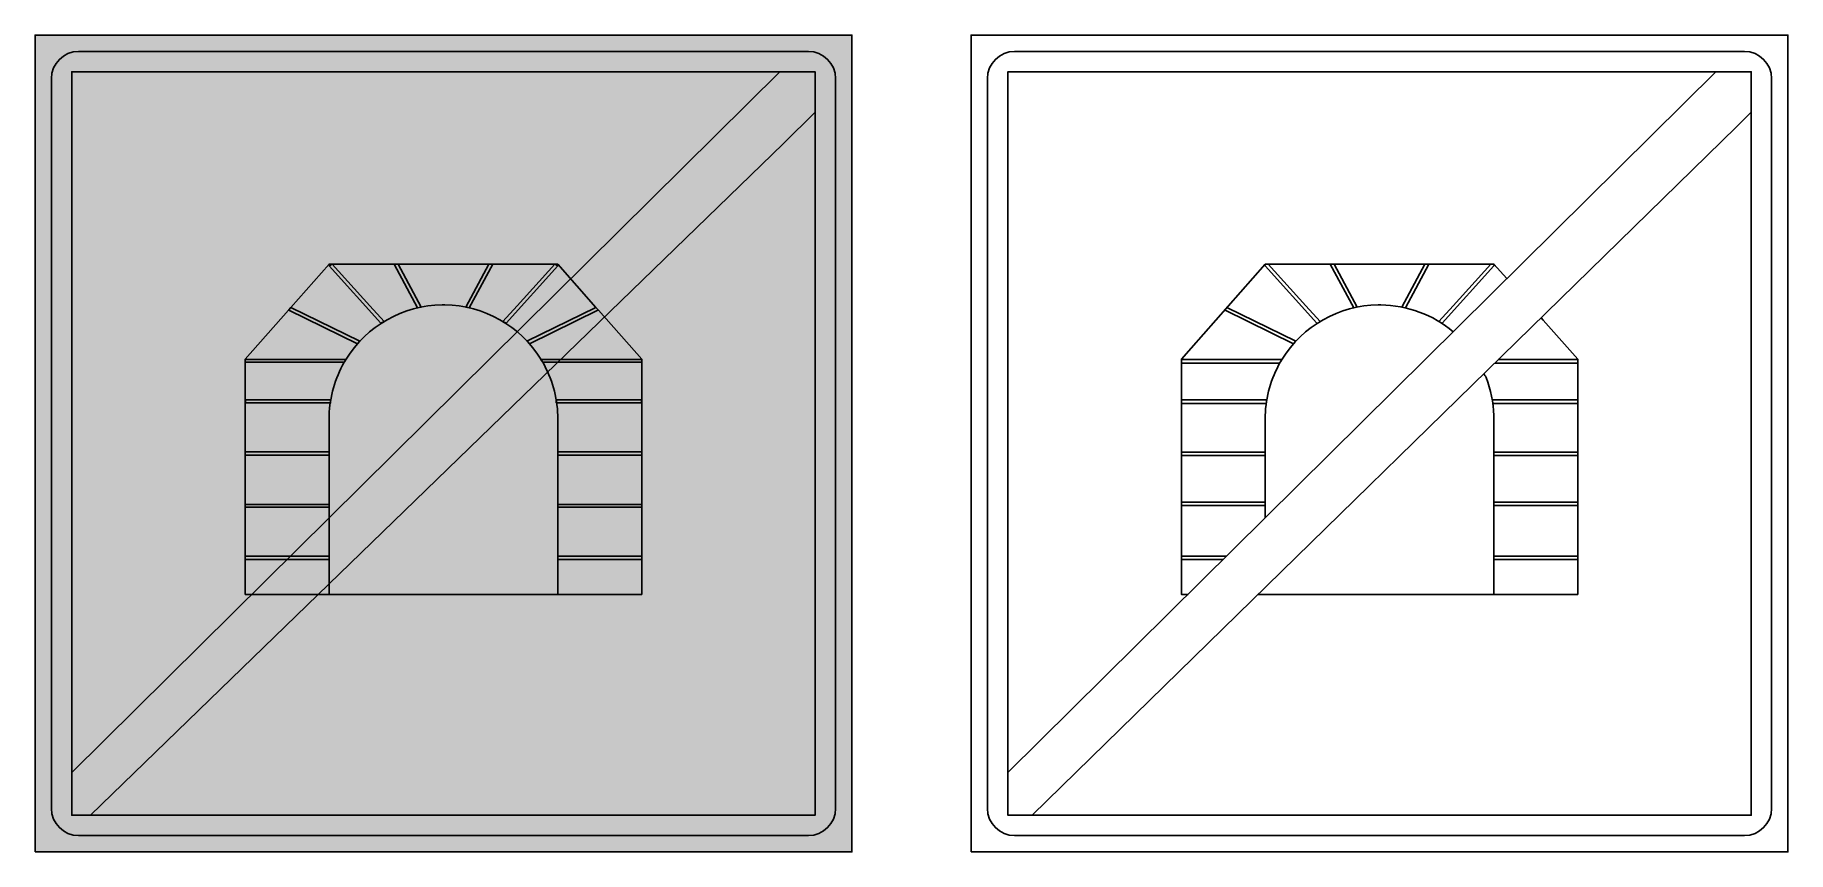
# Model space of a CAD drawing. Extents: x 300 to 1373, y 200 to 700.
import ezdxf

# ---------------------------------------------------------------- set-up
doc = ezdxf.new("R2010")
doc.units = 0
doc.header["$MEASUREMENT"] = 0

msp = doc.modelspace()

# ---------------------------------------------------------------- hatches: boundary and pattern name
h = msp.add_hatch(color=5)
h.paths.add_polyline_path([(300.0001220699999, 200), (300.0001220699999, 699.9989999999999), (799.999, 699.9989999999999), (799.999, 200)])
edge = h.paths.add_edge_path(flags=16)
edge.add_line((326.6349, 690.0160000000001), (773.364, 690.0160000000001))
edge.add_arc((773.3487185070594, 673.3487175592792), 16.66728944618139, 0.055972825388096226, 89.94746805257961, ccw=False)
edge.add_line((790.0159999999998, 673.365), (790.0159999999998, 226.635))
edge.add_arc((773.3487185070595, 226.6512824407209), 16.66728944618132, 270.05253194742, 359.9440271746116, ccw=False)
edge.add_line((773.364, 209.984), (326.6338999999999, 209.984))
edge.add_arc((326.6497754352501, 226.6502558019089), 16.66626336297686, 180.0558846916896, 269.94542294481283, ccw=False)
edge.add_line((309.9835199999999, 226.634), (309.9835199999999, 673.365))
edge.add_arc((326.6502350865163, 673.3492845591786), 16.66672249574561, 90.05271797499802, 179.9459744670308, ccw=False)
h.paths.add_polyline_path([(322.5000999999999, 222.499), (322.5000999999999, 677.4989999999999), (777.5, 677.4989999999999), (777.5, 222.499)], flags=0)
h.paths.add_polyline_path([(549.26, 357.63), (428.6799999999999, 357.63), (428.6799999999999, 501.531), (455.11, 531.531), (455.1909999999999, 531.63), (455.2599999999999, 531.73), (456.6399999999999, 533.23), (480.0099999999999, 559.831), (550.75, 559.831), (619.99, 559.831), (643.3599999999999, 533.23), (644.75, 531.73), (644.8199999999999, 531.63), (644.8899999999999, 531.531), (671.3199999999999, 501.531), (671.3199999999999, 357.63)], flags=0)
h = msp.add_hatch(color=7)
edge = h.paths.add_edge_path()
edge.add_line((326.6349, 690.0160000000001), (773.364, 690.0160000000001))
edge.add_arc((773.3487185070594, 673.3487175592792), 16.66728944618139, 0.055972825388096226, 89.94746805257961, ccw=False)
edge.add_line((790.0159999999998, 673.365), (790.0159999999998, 226.635))
edge.add_arc((773.3487185070595, 226.6512824407209), 16.66728944618132, 270.05253194742, 359.9440271746116, ccw=False)
edge.add_line((773.364, 209.984), (326.6338999999999, 209.984))
edge.add_arc((326.6497754352501, 226.6502558019089), 16.66626336297686, 180.0558846916896, 269.94542294481283, ccw=False)
edge.add_line((309.9835199999999, 226.634), (309.9835199999999, 673.365))
edge.add_arc((326.6502350865163, 673.3492845591786), 16.66672249574561, 90.05271797499802, 179.9459744670308, ccw=False)
h.paths.add_polyline_path([(322.5000999999999, 222.499), (322.5000999999999, 677.4989999999999), (777.5, 677.4989999999999), (777.5, 222.499)], flags=16)
h.paths.add_polyline_path([(549.26, 357.63), (428.6799999999999, 357.63), (428.6799999999999, 501.531), (455.11, 531.531), (455.1909999999999, 531.63), (455.2599999999999, 531.73), (456.6399999999999, 533.23), (480.0099999999999, 559.831), (550.75, 559.831), (619.99, 559.831), (643.3599999999999, 533.23), (644.75, 531.73), (644.8199999999999, 531.63), (644.8899999999999, 531.531), (671.3199999999999, 501.531), (671.3199999999999, 357.63)], flags=0)
h.paths.add_polyline_path([(577.77, 559.831), (580.1199999999999, 559.831), (565.8199999999999, 533.031), (563.6099999999999, 533.531)], flags=0)
h.paths.add_polyline_path([(586.3, 524.63), (595.1099999999999, 534.331), (618.1299999999999, 559.831), (619.92, 558.831), (588.3299999999999, 523.63)], flags=0)
h.paths.add_polyline_path([(610.72, 499.73), (610.5799999999999, 499.93), (609.68, 501.43), (671.3299999999999, 501.43), (671.3299999999999, 499.73)], flags=0)
h.paths.add_polyline_path([(619.99, 442.93), (619.99, 444.93), (671.3199999999999, 444.93), (671.3199999999999, 442.93)], flags=0)
h.paths.add_polyline_path([(619.99, 410.93), (619.99, 412.73), (671.3199999999999, 412.73), (671.3199999999999, 410.93)], flags=0)
h.paths.add_polyline_path([(619.99, 378.93), (619.99, 381.031), (671.3199999999999, 381.031), (671.3199999999999, 378.93)], flags=0)
h.paths.add_polyline_path([(671.3299999999999, 476.63), (671.05, 474.831), (619.0799999999999, 474.831), (619.0799999999999, 476.63)], flags=0)
h.paths.add_polyline_path([(601.1099999999999, 512.63), (643.3599999999999, 533.23), (644.75, 531.73), (644.5699999999999, 531.63), (602.6299999999999, 510.93)], flags=0)
h.paths.add_polyline_path([(522.2299999999999, 559.831), (536.3899999999999, 533.531), (534.18, 533.031), (519.8799999999999, 559.831)], flags=0)
h.paths.add_polyline_path([(513.7099999999999, 524.63), (511.67, 523.63), (480.0799999999999, 558.831), (481.8799999999999, 559.831), (504.8899999999999, 534.331)], flags=0)
h.paths.add_polyline_path([(489.29, 499.73), (428.6799999999999, 499.73), (428.6799999999999, 501.43), (490.3299999999999, 501.43), (489.42, 499.93)], flags=0)
h.paths.add_polyline_path([(480.0099999999999, 442.93), (428.6799999999999, 442.93), (428.6799999999999, 444.93), (480.0099999999999, 444.93)], flags=0)
h.paths.add_polyline_path([(480.0099999999999, 410.93), (428.6799999999999, 410.93), (428.6799999999999, 412.73), (480.0099999999999, 412.73)], flags=0)
h.paths.add_polyline_path([(480.0099999999999, 378.93), (428.6799999999999, 378.93), (428.6799999999999, 381.031), (480.0099999999999, 381.031)], flags=0)
h.paths.add_polyline_path([(428.67, 476.63), (480.92, 476.63), (480.92, 474.831), (428.9599999999999, 474.831)], flags=0)
h.paths.add_polyline_path([(498.901, 512.63), (497.3699999999999, 510.93), (455.4409999999999, 531.63), (455.2599999999999, 531.73), (456.6399999999999, 533.23)], flags=0)
edge = h.paths.add_edge_path(flags=0)
edge.add_line((549.26, 357.63), (480.0099999999999, 357.63))
edge.add_line((480.0099999999999, 357.63), (480.0099999999999, 467.23))
edge.add_arc((549.998207829087, 464.8392542592111), 70.02902898316235, 150.1168609935226, 178.0435789988643, ccw=False)
edge.add_line((489.28, 499.73), (489.4599999999999, 500.031))
edge.add_line((489.4599999999999, 500.031), (490.3399999999999, 501.531))
edge.add_arc((549.940041961086, 464.8500314469749), 69.98327268534415, 90.55676372332789, 148.3896950161688, ccw=False)
edge.add_line((549.26, 534.83), (550.03, 534.831))
edge.add_line((550.03, 534.831), (550.75, 534.83))
edge.add_arc((550.0600162511228, 464.8503401559701), 69.98306130386017, 31.610114719588807, 89.43509477136882, ccw=False)
edge.add_line((609.66, 501.531), (610.55, 500.031))
edge.add_line((610.55, 500.031), (610.72, 499.73))
edge.add_arc((550.001792170913, 464.8392542592112), 70.02902898316229, 1.9564210011354817, 29.88313900647728, ccw=False)
edge.add_line((619.99, 467.23), (619.99, 357.63))
edge.add_line((619.99, 357.63), (549.26, 357.63))
at = {"true_color": 0x000000}
msp.add_hatch(color=18, dxfattribs=at).paths.add_polyline_path([(777.499, 652.863), (757.9739999999999, 633.4159999999999), (333.9229999999999, 222.5), (322.4990999999999, 222.5), (322.4990999999999, 248.647), (755.8509999999999, 677.4989999999999), (777.499, 677.4989999999999)])
at = {"true_color": 0x474747}
h = msp.add_hatch(color=49, dxfattribs=at)
h.paths.add_polyline_path([(577.77, 559.831), (580.1199999999999, 559.831), (565.8199999999999, 533.031), (563.6099999999999, 533.531)])
h.paths.add_polyline_path([(586.3, 524.63), (595.1099999999999, 534.331), (618.1299999999999, 559.831), (619.92, 558.831), (588.3299999999999, 523.63)])
h.paths.add_polyline_path([(610.72, 499.73), (610.5799999999999, 499.93), (609.68, 501.43), (671.3299999999999, 501.43), (671.3299999999999, 499.73)])
h.paths.add_polyline_path([(619.99, 442.93), (619.99, 444.93), (671.3199999999999, 444.93), (671.3199999999999, 442.93)])
h.paths.add_polyline_path([(671.3299999999999, 476.63), (671.05, 474.831), (619.0799999999999, 474.831), (619.0799999999999, 476.63)])
h.paths.add_polyline_path([(601.1099999999999, 512.63), (643.3599999999999, 533.23), (644.75, 531.73), (644.5699999999999, 531.63), (602.6299999999999, 510.93)])
h.paths.add_polyline_path([(522.2299999999999, 559.831), (536.3899999999999, 533.531), (534.18, 533.031), (519.8799999999999, 559.831)])
h.paths.add_polyline_path([(513.7099999999999, 524.63), (511.67, 523.63), (480.0799999999999, 558.831), (481.8799999999999, 559.831), (504.8899999999999, 534.331)])
h.paths.add_polyline_path([(489.29, 499.73), (428.6799999999999, 499.73), (428.6799999999999, 501.43), (490.3299999999999, 501.43), (489.42, 499.93)])
h.paths.add_polyline_path([(480.0099999999999, 442.93), (428.6799999999999, 442.93), (428.6799999999999, 444.93), (480.0099999999999, 444.93)])
h.paths.add_polyline_path([(428.67, 476.63), (480.92, 476.63), (480.92, 474.831), (428.9599999999999, 474.831)])
h.paths.add_polyline_path([(498.901, 512.63), (497.3699999999999, 510.93), (455.4409999999999, 531.63), (455.2599999999999, 531.73), (456.6399999999999, 533.23)])
h.paths.add_polyline_path([(619.99, 410.93), (619.99, 412.73), (671.3199999999999, 412.73), (671.3199999999999, 410.93)])
h.paths.add_polyline_path([(619.99, 378.93), (619.99, 381.031), (671.3199999999999, 381.031), (671.3199999999999, 378.93)])
h.paths.add_polyline_path([(480.0099999999999, 410.93), (428.6799999999999, 410.93), (428.6799999999999, 412.73), (480.0099999999999, 412.73)])
h.paths.add_polyline_path([(480.0099999999999, 378.93), (428.6799999999999, 378.93), (428.6799999999999, 381.031), (480.0099999999999, 381.031)])
edge = h.paths.add_edge_path()
edge.add_line((549.26, 357.63), (480.0099999999999, 357.63))
edge.add_line((480.0099999999999, 357.63), (480.0099999999999, 467.23))
edge.add_arc((549.998207829087, 464.8392542592111), 70.02902898316235, 150.1168609935226, 178.0435789988643, ccw=False)
edge.add_line((489.28, 499.73), (489.4599999999999, 500.031))
edge.add_line((489.4599999999999, 500.031), (490.3399999999999, 501.531))
edge.add_arc((549.940041961086, 464.8500314469749), 69.98327268534415, 90.55676372332789, 148.3896950161688, ccw=False)
edge.add_line((549.26, 534.83), (550.03, 534.831))
edge.add_line((550.03, 534.831), (550.75, 534.83))
edge.add_arc((550.0600162511228, 464.8503401559701), 69.98306130386017, 31.610114719588807, 89.43509477136882, ccw=False)
edge.add_line((609.66, 501.531), (610.55, 500.031))
edge.add_line((610.55, 500.031), (610.72, 499.73))
edge.add_arc((550.001792170913, 464.8392542592112), 70.02902898316229, 1.9564210011354817, 29.88313900647728, ccw=False)
edge.add_line((619.99, 467.23), (619.99, 357.63))
edge.add_line((619.99, 357.63), (549.26, 357.63))
at = {"true_color": 0x333333}
h = msp.add_hatch(color=250, dxfattribs=at)
h.paths.add_polyline_path([(577.77, 559.831), (580.1199999999999, 559.831), (565.8199999999999, 533.031), (563.6099999999999, 533.531)])
h.paths.add_polyline_path([(586.3, 524.63), (595.1099999999999, 534.331), (618.1299999999999, 559.831), (619.92, 558.831), (588.3299999999999, 523.63)])
h.paths.add_polyline_path([(610.72, 499.73), (610.5799999999999, 499.93), (609.68, 501.43), (671.3299999999999, 501.43), (671.3299999999999, 499.73)])
h.paths.add_polyline_path([(619.99, 442.93), (619.99, 444.93), (671.3199999999999, 444.93), (671.3199999999999, 442.93)])
h.paths.add_polyline_path([(619.99, 410.93), (619.99, 412.73), (671.3199999999999, 412.73), (671.3199999999999, 410.93)])
h.paths.add_polyline_path([(619.99, 378.93), (619.99, 381.031), (671.3199999999999, 381.031), (671.3199999999999, 378.93)])
h.paths.add_polyline_path([(671.3299999999999, 476.63), (671.05, 474.831), (619.0799999999999, 474.831), (619.0799999999999, 476.63)])
h.paths.add_polyline_path([(601.1099999999999, 512.63), (643.3599999999999, 533.23), (644.75, 531.73), (644.5699999999999, 531.63), (602.6299999999999, 510.93)])
h.paths.add_polyline_path([(522.2299999999999, 559.831), (536.3899999999999, 533.531), (534.18, 533.031), (519.8799999999999, 559.831)])
h.paths.add_polyline_path([(513.7099999999999, 524.63), (511.67, 523.63), (480.0799999999999, 558.831), (481.8799999999999, 559.831), (504.8899999999999, 534.331)])
h.paths.add_polyline_path([(489.29, 499.73), (428.6799999999999, 499.73), (428.6799999999999, 501.43), (490.3299999999999, 501.43), (489.42, 499.93)])
h.paths.add_polyline_path([(480.0099999999999, 442.93), (428.6799999999999, 442.93), (428.6799999999999, 444.93), (480.0099999999999, 444.93)])
h.paths.add_polyline_path([(480.0099999999999, 410.93), (428.6799999999999, 410.93), (428.6799999999999, 412.73), (480.0099999999999, 412.73)])
h.paths.add_polyline_path([(480.0099999999999, 378.93), (428.6799999999999, 378.93), (428.6799999999999, 381.031), (480.0099999999999, 381.031)])
h.paths.add_polyline_path([(428.67, 476.63), (480.92, 476.63), (480.92, 474.831), (428.9599999999999, 474.831)])
h.paths.add_polyline_path([(498.901, 512.63), (497.3699999999999, 510.93), (455.4409999999999, 531.63), (455.2599999999999, 531.73), (456.6399999999999, 533.23)])
edge = h.paths.add_edge_path()
edge.add_line((549.26, 357.63), (480.0099999999999, 357.63))
edge.add_line((480.0099999999999, 357.63), (480.0099999999999, 467.23))
edge.add_arc((549.998207829087, 464.8392542592111), 70.02902898316235, 150.1168609935226, 178.0435789988643, ccw=False)
edge.add_line((489.28, 499.73), (489.4599999999999, 500.031))
edge.add_line((489.4599999999999, 500.031), (490.3399999999999, 501.531))
edge.add_arc((549.940041961086, 464.8500314469749), 69.98327268534415, 90.55676372332789, 148.3896950161688, ccw=False)
edge.add_line((549.26, 534.83), (550.03, 534.831))
edge.add_line((550.03, 534.831), (550.75, 534.83))
edge.add_arc((550.0600162511228, 464.8503401559701), 69.98306130386017, 31.610114719588807, 89.43509477136882, ccw=False)
edge.add_line((609.66, 501.531), (610.55, 500.031))
edge.add_line((610.55, 500.031), (610.72, 499.73))
edge.add_arc((550.001792170913, 464.8392542592112), 70.02902898316229, 1.9564210011354817, 29.88313900647728, ccw=False)
edge.add_line((619.99, 467.23), (619.99, 357.63))
edge.add_line((619.99, 357.63), (549.26, 357.63))

# ---------------------------------------------------------------- linework, layer by layer
at = {"color": 5}
msp.add_lwpolyline([(300.0001220699999, 200), (300.0001220699999, 699.9989999999999), (799.999, 699.9989999999999), (799.999, 200)], close=True, dxfattribs=at)
for points in [[(872.9680000000001, 200), (1372.97, 200), (1372.97, 700), (872.9680000000001, 700)], [(777.499, 652.863), (757.9739999999999, 633.4159999999999), (333.9229999999999, 222.5), (322.4990999999999, 222.5), (322.4990999999999, 248.647), (755.8509999999999, 677.4989999999999), (777.499, 677.4989999999999)], [(322.5000999999999, 222.499), (322.5000999999999, 677.4989999999999), (777.5, 677.4989999999999), (777.5, 222.499)], [(1350.47, 652.863), (1350.47, 677.5), (1328.82, 677.5), (895.467, 248.647), (895.467, 222.5), (910.413, 222.5), (1341.38, 643.812)], [(895.4680000000001, 222.5), (1350.47, 222.5), (1350.47, 677.5), (895.4680000000001, 677.5)]]:
    msp.add_lwpolyline(points, close=True)
for points in [[(326.6349, 690.0160000000001), (773.364, 690.0160000000001, -0.413659), (790.0159999999998, 673.365), (790.0159999999998, 226.635, -0.413659), (773.364, 209.984), (326.6338999999999, 209.984, -0.413649), (309.9835199999999, 226.634), (309.9835199999999, 673.365, -0.413668)], [(899.6030000000001, 690.0160000000001, 0.413668), (882.952, 673.365), (882.952, 226.634, 0.413649), (899.602, 209.984), (1346.33, 209.984, 0.413659), (1362.98, 226.635), (1362.98, 673.365, 0.413659), (1346.33, 690.0160000000001)]]:
    msp.add_lwpolyline(points, format="xyb", close=True)
at = {"color": 18, "true_color": 0x000000}
msp.add_lwpolyline([(549.26, 357.63), (428.6799999999999, 357.63), (428.6799999999999, 501.531), (455.11, 531.531), (455.1909999999999, 531.63), (455.2599999999999, 531.73), (456.6399999999999, 533.23), (480.0099999999999, 559.831), (550.75, 559.831), (619.99, 559.831), (643.3599999999999, 533.23), (644.75, 531.73), (644.8199999999999, 531.63), (644.8899999999999, 531.531), (671.3199999999999, 501.531), (671.3199999999999, 357.63)], close=True, dxfattribs=at)
at = {"color": 49, "true_color": 0x474747}
for points in [[(513.7099999999999, 524.63), (511.67, 523.63), (480.0799999999999, 558.831), (481.8799999999999, 559.831), (504.8899999999999, 534.331)], [(522.2299999999999, 559.831), (536.3899999999999, 533.531), (534.18, 533.031), (519.8799999999999, 559.831)], [(577.77, 559.831), (580.1199999999999, 559.831), (565.8199999999999, 533.031), (563.6099999999999, 533.531)], [(586.3, 524.63), (595.1099999999999, 534.331), (618.1299999999999, 559.831), (619.92, 558.831), (588.3299999999999, 523.63)], [(498.901, 512.63), (497.3699999999999, 510.93), (455.4409999999999, 531.63), (455.2599999999999, 531.73), (456.6399999999999, 533.23)], [(601.1099999999999, 512.63), (643.3599999999999, 533.23), (644.75, 531.73), (644.5699999999999, 531.63), (602.6299999999999, 510.93)], [(489.29, 499.73), (428.6799999999999, 499.73), (428.6799999999999, 501.43), (490.3299999999999, 501.43), (489.42, 499.93)], [(610.72, 499.73), (610.5799999999999, 499.93), (609.68, 501.43), (671.3299999999999, 501.43), (671.3299999999999, 499.73)], [(428.67, 476.63), (480.92, 476.63), (480.92, 474.831), (428.9599999999999, 474.831)], [(671.3299999999999, 476.63), (671.05, 474.831), (619.0799999999999, 474.831), (619.0799999999999, 476.63)], [(480.0099999999999, 442.93), (428.6799999999999, 442.93), (428.6799999999999, 444.93), (480.0099999999999, 444.93)], [(619.99, 442.93), (619.99, 444.93), (671.3199999999999, 444.93), (671.3199999999999, 442.93)], [(480.0099999999999, 410.93), (428.6799999999999, 410.93), (428.6799999999999, 412.73), (480.0099999999999, 412.73)], [(619.99, 410.93), (619.99, 412.73), (671.3199999999999, 412.73), (671.3199999999999, 410.93)], [(480.0099999999999, 378.93), (428.6799999999999, 378.93), (428.6799999999999, 381.031), (480.0099999999999, 381.031)], [(619.99, 378.93), (619.99, 381.031), (671.3199999999999, 381.031), (671.3199999999999, 378.93)]]:
    msp.add_lwpolyline(points, close=True, dxfattribs=at)
for points in [[(1005.82, 357.667), (1001.7, 357.667), (1001.7, 501.568), (1007.66, 508.339), (1052.98, 559.8530000000001), (1123.7, 559.868), (1193, 559.868), (1200.8, 550.948)], [(1084.75, 523.514), (1084.64, 523.63), (1053.05, 558.831), (1052.54, 559.344)], [(1086.62, 524.692), (1077.86, 534.331), (1054.82, 559.868)], [(1107.15, 533.035), (1092.83, 559.868)], [(1109.36, 533.531), (1095.18, 559.868)], [(1150.76, 559.868), (1136.58, 533.531), (1138.79, 533.031), (1153.11, 559.868)], [(1159.32, 524.688), (1168.08, 534.331), (1191.13, 559.868)], [(1161.2, 523.508), (1161.3, 523.63), (1192.89, 558.831), (1193.43, 559.371)], [(1028.23, 531.726), (1028.41, 531.63), (1070.27, 510.965)], [(1071.8, 512.6619999999999), (1029.57, 533.248)], [(1221.89, 527.002), (1223.1, 525.568), (1244.3, 501.568), (1244.3, 357.667), (1122.2, 357.667), (1055.62, 357.667), (1048.68, 357.667)], [(1001.7, 501.34), (1052.98, 501.34), (1053.93, 501.34), (1063.22, 501.34)], [(1001.7, 499.239), (1052.98, 499.239), (1053.61, 499.239), (1061.99, 499.239)], [(1244.3, 499.2380000000001), (1193.52, 499.2380000000001)], [(1244.3, 501.339), (1195.64, 501.339)], [(1001.7, 476.628), (1052.98, 476.628), (1053.93, 476.628)], [(1001.7, 474.527), (1052.98, 474.527), (1053.61, 474.527)], [(1244.3, 476.628), (1192.96, 476.628), (1192, 476.628)], [(1244.3, 474.527), (1192.96, 474.527), (1192.33, 474.527)], [(1001.7, 444.78), (1052.98, 444.78)], [(1052.98, 442.679), (1001.7, 442.679)], [(1244.3, 442.679), (1192.96, 442.679), (1192.96, 444.78), (1244.3, 444.78)], [(1001.7, 414.084), (1052.98, 414.084)], [(1052.98, 411.983), (1001.7, 411.983)], [(1244.3, 411.983), (1192.96, 411.983), (1192.96, 414.084), (1244.3, 414.084)], [(1001.7, 381.031), (1029.09, 381.031)], [(1026.99, 378.93), (1001.7, 378.93)], [(1244.3, 378.93), (1192.96, 378.93), (1192.96, 381.031), (1244.3, 381.031)]]:
    msp.add_lwpolyline(points)
msp.add_lwpolyline([(549.26, 357.63), (480.0099999999999, 357.63), (480.0099999999999, 467.23, -0.12246), (489.28, 499.73), (489.4599999999999, 500.031), (490.3399999999999, 501.531, -0.25784), (549.26, 534.83), (550.03, 534.831), (550.75, 534.83, -0.257803), (609.66, 501.531), (610.55, 500.031), (610.72, 499.73, -0.12246), (619.99, 467.23), (619.99, 357.63)], format="xyb", close=True, dxfattribs=at)
for points in [[(1168.07, 518.4169999999999, 0.173751), (1123.72, 534.83), (1123, 534.831), (1122.23, 534.83, 0.25784), (1063.31, 501.531), (1062.43, 500.031), (1062.25, 499.73, 0.12246), (1052.98, 467.23), (1052.98, 404.523)], [(1192.96, 357.667), (1192.96, 467.23, 0.08483639999999999), (1188.19, 490.338, 0.118138), (1187.16, 492.092), (1186.75, 492.649)]]:
    msp.add_lwpolyline(points, format="xyb")

doc.saveas('drawing.dxf')
